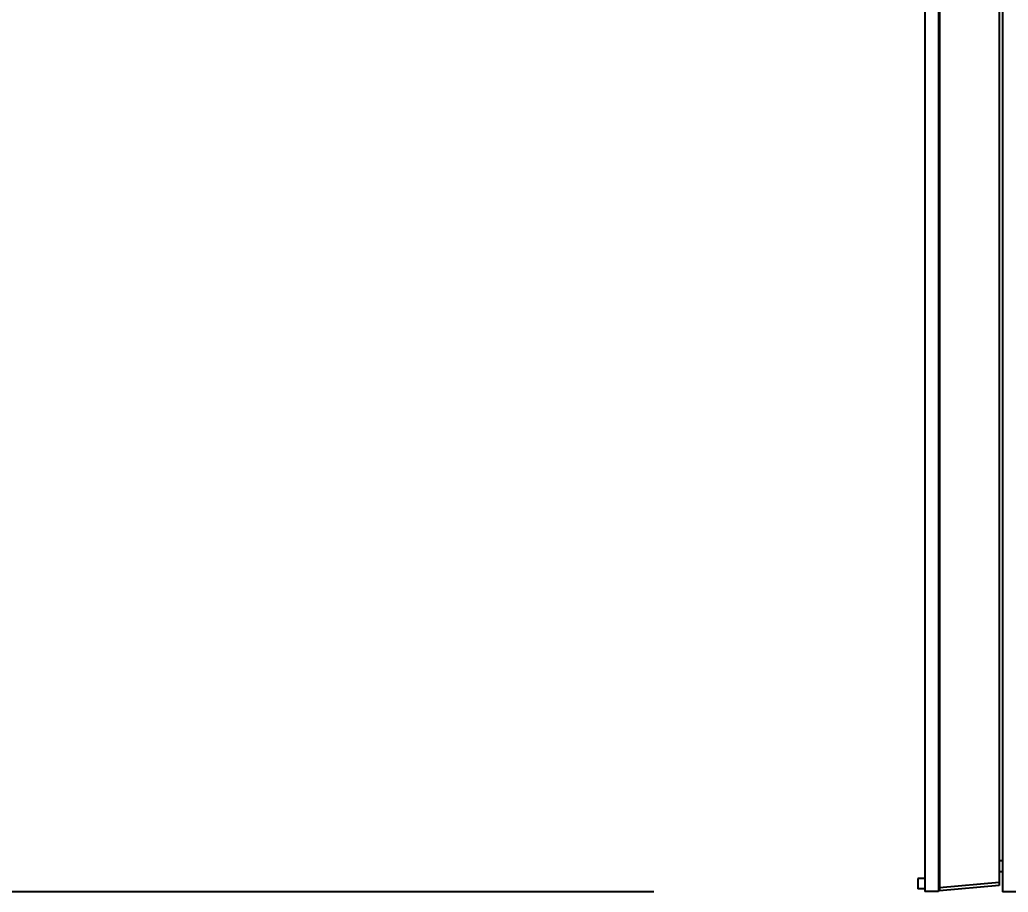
# Model space of a CAD drawing. Header units: millimetres. Extents: x -73584 to -37571, y -61249 to -50748.
# Drawn here: x -48449 to -48306.7, y -52860.7 to -52735.1 of the extents above; entities that cross this region are included whole.
import ezdxf

# ---------------------------------------------------------------- set-up
doc = ezdxf.new("R2010")
doc.units = ezdxf.units.MM
doc.header["$LTSCALE"] = 200
doc.header["$PDSIZE"] = -1
doc.layers.add('DIM', color=3, linetype='Continuous')
doc.styles.add('TSSD_Dimension', font='tssdeng.shx', dxfattribs={"width": 0.7, "bigfont": 'hztxt.shx'})
doc.dimstyles.new('TSSD_20_20', dxfattribs={"dimtxt": 60, "dimasz": 20, "dimexe": 20, "dimexo": 50, "dimgap": 20, "dimtad": 1, "dimdec": 0, "dimzin": 0, "dimdsep": 46, "dimtxsty": 'TSSD_Dimension', "dimblk": 'ARCHTICK', "dimcen": 0, "dimdle": 20, "dimclrt": 7, "dimadec": 0, "dimazin": 0, "dimtfac": 1, "dimtdec": 0, "dimtix": 1, "dimtmove": 2, "dimatfit": 3, "dimfxl": 1, "dimtolj": 1, "dimtzin": 0, "dimarcsym": 0})

# ---------------------------------------------------------------- blocks, each defined once
blk = doc.blocks.new('5569')
at = {"color": 7, "linetype": 'Continuous'}
for p, q in [((-46076.84, -54684.32), (-46076.84, -55184.22)), ((-46088.04, -54934.37), (-46088.04, -55184.17)), ((-46086.04, -54934.37), (-46086.04, -55184.17)), ((-46085.94, -54934.47), (-46085.94, -55184.07)), ((-46077.34, -54935.22), (-46077.34, -55183.31)), ((-46086.04, -55060.22), (-46085.94, -55060.22)), ((-46086.04, -55060.22), (-46085.94, -55060.32)), ((-46086.04, -55060.86), (-46085.94, -55060.76)), ((-46085.94, -55060.86), (-46086.04, -55060.86)), ((-46086.04, -55061.29), (-46085.94, -55061.29)), ((-46086.04, -55061.58), (-46085.94, -55061.58)), ((-46086.04, -55062.66), (-46085.94, -55062.66)), ((-46086.04, -55062.76), (-46085.94, -55062.76)), ((-46086.04, -55062.76), (-46085.94, -55062.86)), ((-46086.04, -55063.4), (-46085.94, -55063.3)), ((-46085.94, -55063.4), (-46086.04, -55063.4)), ((-46085.94, -55063.84), (-46086.04, -55063.84)), ((-46085.94, -55064.27), (-46086.04, -55064.27)), ((-46086.04, -55065.3), (-46085.94, -55065.3)), ((-46086.04, -55065.3), (-46085.94, -55065.4)), ((-46086.04, -55065.94), (-46085.94, -55065.84)), ((-46085.94, -55065.94), (-46086.04, -55065.94)), ((-46086.04, -55067.84), (-46085.94, -55067.84)), ((-46086.04, -55067.84), (-46085.94, -55067.94)), ((-46086.04, -55068.48), (-46085.94, -55068.38)), ((-46085.94, -55068.48), (-46086.04, -55068.48)), ((-46086.04, -55070.38), (-46085.94, -55070.38)), ((-46086.04, -55070.38), (-46085.94, -55070.48)), ((-46086.04, -55071.02), (-46085.94, -55070.92)), ((-46085.94, -55071.02), (-46086.04, -55071.02)), ((-46086.04, -55072.92), (-46085.94, -55072.92)), ((-46086.04, -55072.92), (-46085.94, -55073.02)), ((-46086.04, -55073.56), (-46085.94, -55073.46)), ((-46085.94, -55073.56), (-46086.04, -55073.56)), ((-46086.04, -55075.46), (-46085.94, -55075.46)), ((-46086.04, -55075.46), (-46085.94, -55075.56)), ((-46086.04, -55076.1), (-46085.94, -55076)), ((-46085.94, -55076.1), (-46086.04, -55076.1)), ((-46086.04, -55078), (-46085.94, -55078)), ((-46086.04, -55078), (-46085.94, -55078.1)), ((-46086.04, -55078.64), (-46085.94, -55078.54)), ((-46085.94, -55078.64), (-46086.04, -55078.64)), ((-46086.04, -55080.54), (-46085.94, -55080.54)), ((-46086.04, -55080.54), (-46085.94, -55080.64)), ((-46086.04, -55081.18), (-46085.94, -55081.08)), ((-46085.94, -55081.18), (-46086.04, -55081.18)), ((-46085.94, -55081.27), (-46086.04, -55081.27)), ((-46085.94, -55082.27), (-46086.04, -55082.27)), ((-46086.04, -55083.08), (-46085.94, -55083.08)), ((-46086.04, -55083.08), (-46085.94, -55083.18)), ((-46086.04, -55083.72), (-46085.94, -55083.62)), ((-46085.94, -55083.72), (-46086.04, -55083.72)), ((-46085.94, -55086.92), (-46086.04, -55086.92)), ((-46086.04, -55087.35), (-46085.94, -55087.35)), ((-46085.94, -55088.52), (-46086.04, -55088.52)), ((-46085.94, -55089.61), (-46086.04, -55089.61)), ((-46085.94, -55089.89), (-46086.04, -55089.89)), ((-46086.04, -55093.94), (-46085.94, -55093.94)), ((-46086.04, -55094.23), (-46085.94, -55094.23)), ((-46086.04, -55095.31), (-46085.94, -55095.31)), ((-46085.94, -55096.49), (-46086.04, -55096.49)), ((-46085.94, -55096.92), (-46086.04, -55096.92)), ((-46085.94, -55101.77), (-46086.04, -55101.77)), ((-46086.04, -55102.2), (-46085.94, -55102.2)), ((-46085.94, -55103.37), (-46086.04, -55103.37)), ((-46085.94, -55104.46), (-46086.04, -55104.46)), ((-46085.94, -55104.74), (-46086.04, -55104.74)), ((-46086.04, -55108.79), (-46085.94, -55108.79)), ((-46086.04, -55109.08), (-46085.94, -55109.08)), ((-46086.04, -55110.16), (-46085.94, -55110.16)), ((-46085.94, -55111.34), (-46086.04, -55111.34)), ((-46085.94, -55111.77), (-46086.04, -55111.77)), ((-46085.94, -55164.37), (-46086.04, -55164.37)), ((-46086.04, -55164.8), (-46085.94, -55164.8)), ((-46085.94, -55165.97), (-46086.04, -55165.97)), ((-46085.94, -55167.07), (-46086.04, -55167.07)), ((-46085.94, -55167.34), (-46086.04, -55167.34)), ((-46086.04, -55171.39), (-46085.94, -55171.39)), ((-46086.04, -55171.69), (-46085.94, -55171.69)), ((-46086.04, -55172.76), (-46085.94, -55172.76)), ((-46085.94, -55173.94), (-46086.04, -55173.94)), ((-46085.94, -55174.37), (-46086.04, -55174.37)), ((-46076.84, -55179.77), (-46077.34, -55179.77)), ((-46088.04, -55182.27), (-46089.04, -55182.27)), ((-46089.04, -55182.27), (-46089.04, -55183.77)), ((-46077.34, -55181.27), (-46076.84, -55181.27)), ((-46088.04, -55183.77), (-46089.04, -55183.77)), ((-46085.94, -55183.57), (-46077.34, -55182.82)), ((-46077.34, -55183.31), (-46085.94, -55184.07)), ((-46086.04, -55184.17), (-46088.04, -55184.17)), ((-46015.84, -55184.22), (-46076.84, -55184.22))]:
    blk.add_line(p, q, dxfattribs=at)
blk = doc.blocks.new('*U670')
at = {"layer": 'DIM', "color": 3}
blk.add_blockref('5569', (46037.07, 54931.02), dxfattribs=at)
blk = doc.blocks.new('*U671')
at = {"layer": 'DIM', "color": 0, "linetype": 'ByBlock', "lineweight": -2, "transparency": 16777216}
blk.add_blockref('*U670', (0, 2500), dxfattribs=at)
blk = doc.blocks.new('_ArchTick')
at = {"color": 0, "linetype": 'ByBlock'}
blk.add_lwpolyline([(-0.7071, -0.7071, 0.5, 0.5, 0), (0.7071, 0.7071, 0.5, 0.5, 0)], format="xyseb", dxfattribs=at)
blk = doc.blocks.new('*D677')
at = {"layer": 'Defpoints', "color": 0, "transparency": 16777216}
for p in [(-48671.17, -52860.66), (-48307.71, -52860.66), (-48307.71, -53360.66)]:
    blk.add_point(p, dxfattribs=at)
at = {"layer": 'DIM', "color": 0, "lineweight": -2, "transparency": 16777216}
for p, q in [((-48671.17, -53380.66), (-48671.17, -52840.66)), ((-48357.71, -52860.66), (-48691.17, -52860.66)), ((-48357.71, -53360.66), (-48691.17, -53360.66))]:
    blk.add_line(p, q, dxfattribs=at)
at = {"layer": 'DIM', "color": 0, "lineweight": -2, "transparency": 16777216, "xscale": 20, "yscale": 20, "zscale": 20}
for p, rotation in [((-48671.17, -52860.66), 90), ((-48671.17, -53360.66), 270)]:
    blk.add_blockref('_ArchTick', p, dxfattribs=dict(at, rotation=rotation))
at = {"layer": 'DIM', "color": 7, "transparency": 16777216, "insert": (-48722.32, -53110.66), "char_height": 60, "attachment_point": 5, "rotation": 90, "style": 'TSSD_Dimension'}
blk.add_mtext('\\A1;500 [1\'-7 3/4"]', dxfattribs=at)
blk = doc.blocks.new('*D678')
at = {"layer": 'Defpoints', "color": 0, "transparency": 16777216}
for p in [(-48671.17, -52360.66), (-48307.71, -52360.66), (-48307.71, -52860.66)]:
    blk.add_point(p, dxfattribs=at)
at = {"layer": 'DIM', "color": 0, "lineweight": -2, "transparency": 16777216}
for p, q in [((-48671.17, -52880.66), (-48671.17, -52340.66)), ((-48357.71, -52360.66), (-48691.17, -52360.66)), ((-48357.71, -52860.66), (-48691.17, -52860.66))]:
    blk.add_line(p, q, dxfattribs=at)
at = {"layer": 'DIM', "color": 0, "lineweight": -2, "transparency": 16777216, "xscale": 20, "yscale": 20, "zscale": 20}
for p, rotation in [((-48671.17, -52360.66), 90), ((-48671.17, -52860.66), 270)]:
    blk.add_blockref('_ArchTick', p, dxfattribs=dict(at, rotation=rotation))
at = {"layer": 'DIM', "color": 7, "transparency": 16777216, "insert": (-48722.32, -52610.66), "char_height": 60, "attachment_point": 5, "rotation": 90, "style": 'TSSD_Dimension'}
blk.add_mtext('\\A1;500 [1\'-7 3/4"]', dxfattribs=at)
blk = doc.blocks.new('*D1379')
at = {"layer": 'Defpoints', "color": 0, "transparency": 16777216}
for p in [(-48990.72, -52360.81), (-48318.41, -52360.81), (-48298.69, -55500.66)]:
    blk.add_point(p, dxfattribs=at)
at = {"layer": 'DIM', "color": 0, "lineweight": -2, "transparency": 16777216}
for p, q in [((-48990.72, -55520.66), (-48990.72, -52340.81)), ((-48368.41, -52360.81), (-49010.72, -52360.81)), ((-48348.69, -55500.66), (-49010.72, -55500.66))]:
    blk.add_line(p, q, dxfattribs=at)
at = {"layer": 'DIM', "color": 0, "lineweight": -2, "transparency": 16777216, "xscale": 20, "yscale": 20, "zscale": 20}
for p, rotation in [((-48990.72, -52360.81), 90), ((-48990.72, -55500.66), 270)]:
    blk.add_blockref('_ArchTick', p, dxfattribs=dict(at, rotation=rotation))
at = {"layer": 'DIM', "color": 7, "transparency": 16777216, "insert": (-49041.87, -53930.73), "char_height": 60, "attachment_point": 5, "rotation": 90, "style": 'TSSD_Dimension'}
blk.add_mtext('\\A1;3140 [10\'-3 1/2"]', dxfattribs=at)

msp = doc.modelspace()

# ---------------------------------------------------------------- block references
at = {"layer": 'DIM', "color": 3}
msp.add_blockref('*U671', (-48267.725, -55107.458), dxfattribs=at)

# ---------------------------------------------------------------- dimensions: what is measured, and where the dimension line sits
at = {"layer": 'DIM'}
for base, p1, p2, picture, middle in [((-48990.716, -52360.808), (-48298.691, -55500.658), (-48318.409, -52360.808), '*D1379', (-49041.87, -53930.733)), ((-48671.166, -52360.658), (-48307.71, -52860.658), (-48307.71, -52360.658), '*D678', (-48722.319, -52610.658)), ((-48671.166, -52860.658), (-48307.71, -53360.658), (-48307.71, -52860.658), '*D677', (-48722.319, -53110.658))]:
    dim = msp.add_linear_dim(base=base, p1=p1, p2=p2, angle=90, dimstyle='TSSD_20_20', dxfattribs=at)
    dim.commit()
    dim.dimension.update_dxf_attribs({"geometry": picture, "text_midpoint": middle})

doc.saveas('drawing.dxf')
